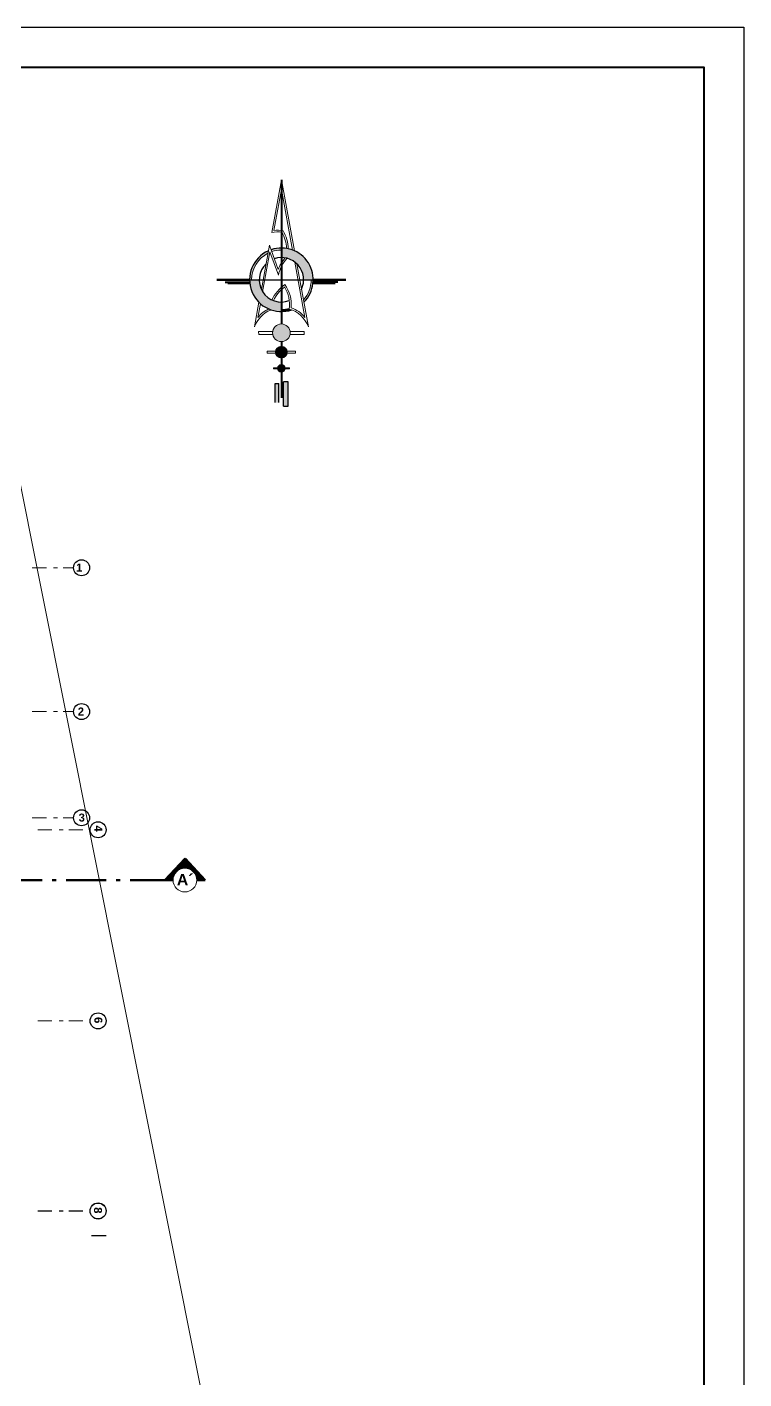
# Model space of a CAD drawing. Header units: metres. Extents: x 27 to 147, y -173 to 8.
# Drawn here: x 128.87 to 146.79, y -25.3 to 8.48 of the extents above; entities that cross this region are included whole.
import ezdxf
from ezdxf.enums import TextEntityAlignment as Align

# ---------------------------------------------------------------- set-up
doc = ezdxf.new("R2010")
doc.units = ezdxf.units.M
for name, pattern in [('1CORTE', [1.5, 1, -0.25, 0, -0.25]), ('ACAD_ISO04W100', [30, 24, -3, 0, -3]), ('Dot & Dashed', [0.670278, 0.352778, -0.176389, 0, -0.141111])]:
    doc.linetypes.add(name, pattern=pattern)
for name, color, linetype, lineweight in [('1', 7, 'Continuous', 5), ('AA. Proyeccion Corte', 10, '1CORTE', 50), ('CORTE_EJE', 31, 'ACAD_ISO04W100', 80), ('Cotas varias El', 253, 'Continuous', 13), ('GRAFO 0 BLANCO', 7, 'Continuous', 0), ('GRAFO 3', 22, 'Continuous', 30), ('GRAFO01', 7, 'Continuous', 0), ('Letras El', 9, 'Continuous', 5), ('NORTE', 7, 'Continuous', 9), ('TEXTOS-SUBTITULO', 7, 'Continuous', 30)]:
    doc.layers.add(name, color=color, linetype=linetype, lineweight=lineweight)
doc.styles.add('GENERATED_STYLE_1', font='arialbd.ttf')
doc.styles.add('TURBO_BASS', font='swisseb.ttf')

# ---------------------------------------------------------------- blocks, each defined once
blk = doc.blocks.new('A$C47EA5D3F')
at = {"extrusion": (7.44261e-05, 0.001628, 0.999999)}
h = blk.add_hatch(color=256, dxfattribs=at)
h.paths.add_polyline_path([(3.29, 3.691), (3.357, 3.733, 0.29558), (2.292, 3.554), (2.335, 3.507, -0.282524)])
h.paths.add_polyline_path([(3.648, 3.449), (3.695, 3.492, 0.083076), (3.437, 3.694), (3.407, 3.637, -0.082797)])
at = {"lineweight": 25, "extrusion": (7.44261e-05, 0.001628, 0.999999)}
h = blk.add_hatch(color=142, dxfattribs=at)
h.set_gradient(color1=(41, 136, 214), color2=(10, 25, 46), tint=1, name='INVSPHERICAL')
h.paths.add_polyline_path([(2.494, 3.334), (2.292, 3.554, 0.414214), (2.23, 2.151), (2.45, 2.353, -0.414214)])
h = blk.add_hatch(color=142, dxfattribs=at)
h.set_gradient(color1=(41, 136, 214), color2=(10, 25, 46), tint=1, name='INVSPHERICAL')
h.paths.add_polyline_path([(3.431, 2.31), (3.633, 2.089, 0.414214), (3.695, 3.492), (3.475, 3.291, -0.414214)])
at = {"extrusion": (7.44261e-05, 0.001628, 0.999999)}
for points in [[(2.489, 1.949, 0.022784), (2.456, 2.024, 0.00433), (2.47, 2.034, -0.067814), (2.277, 2.194), (2.23, 2.151, 0.083153)], [(3.633, 2.089), (3.59, 2.137, -0.186794), (2.965, 1.893), (2.917, 1.83, 0.199292)]]:
    blk.add_hatch(color=256, dxfattribs=at).paths.add_polyline_path(points)
h = blk.add_hatch(color=142, dxfattribs=at)
h.set_gradient(color1=(41, 136, 214), color2=(14, 34, 63), tint=1, name='INVSPHERICAL')
h.paths.add_polyline_path([(2.016, 1.704, 1), (1.467, 1.704, 1)])
h = blk.add_hatch(color=142, dxfattribs=at)
h.set_gradient(color1=(41, 136, 214), color2=(14, 34, 63), tint=1, name='INVSPHERICAL')
h.paths.add_polyline_path([(1.478, 1.295, 1), (1.111, 1.295, 1)])
h = blk.add_hatch(color=142, dxfattribs=at)
h.set_gradient(color1=(41, 136, 214), color2=(14, 34, 63), tint=1, name='INVSPHERICAL')
h.paths.add_polyline_path([(0.803, 0.953, 1), (1.04, 0.953, 1)])
h = blk.add_hatch(color=142, dxfattribs=at)
h.set_gradient(color1=(41, 136, 214), color2=(13, 31, 58), tint=1, name='CURVED')
h.paths.add_polyline_path([(0.34, 0.529), (0.307, 0.657), (0, 0.376), (0.078, 0.29)])
h.paths.add_polyline_path([(0.52, 0.694), (0.441, 0.78), (0.307, 0.657), (0.34, 0.529)])
h = blk.add_hatch(color=142, dxfattribs=at)
h.set_gradient(color1=(41, 136, 214), color2=(13, 31, 58), tint=1, name='CURVED')
h.paths.add_polyline_path([(0.43, 0.414), (0.588, 0.358), (0.197, 0), (0.097, 0.109)])
h.paths.add_polyline_path([(0.659, 0.623), (0.759, 0.514), (0.588, 0.358), (0.43, 0.414)])
at = {"lineweight": 40, "extrusion": (7.44261e-05, 0.001628, 0.999999)}
for p, q in [((5.264, 4.928, -0.005), (1.944, 1.889, 0)), ((1.723, 4.074, -0.003), (2.243, 3.506, -0.002)), ((3.581, 2.045, 0), (4.101, 1.477, 0.001)), ((1.539, 1.518, 0.001), (1.43, 1.418, 0.001)), ((0.834, 0.873, 0.002), (0.242, 0.331, 0.003)), ((1.16, 1.171, 0.001), (1.009, 1.033, 0.002))]:
    blk.add_line(p, q, dxfattribs=at)
at = {"lineweight": 18, "extrusion": (7.44261e-05, 0.001628, 0.999999)}
for p, q in [((5.264, 4.928, -0.005), (3.845, 4.039, -0.003)), ((5.047, 4.73, -0.005), (3.883, 3.193, -0.002)), ((5.264, 4.928, -0.005), (3.905, 3.134, -0.002)), ((5.047, 4.73, -0.005), (3.939, 4.036, -0.003)), ((3.506, 3.827, -0.003), (2.319, 3.082, -0.002)), ((3.506, 3.827, -0.003), (3.132, 3.112, -0.002)), ((3.369, 3.678, -0.003), (2.292, 3.003, -0.002)), ((3.369, 3.678, -0.003), (3.01, 2.992, -0.002)), ((1.971, 2.864, -0.001), (1.307, 2.448, -0.001)), ((1.97, 2.801, -0.001), (1.602, 2.57, -0.001)), ((3.657, 2.806, -0.001), (2.445, 1.205, 0.001)), ((3.654, 2.89, -0.002), (2.592, 1.488, 0.001))]:
    blk.add_line(p, q, dxfattribs=at)
at = {"color": 154, "lineweight": 70, "extrusion": (7.44261e-05, 0.001628, 0.999999)}
for p, q in [((1.601, 4.309, -0.004), (2.292, 3.554, -0.003)), ((3.633, 2.089, 0), (4.324, 1.334, 0.001))]:
    blk.add_line(p, q, dxfattribs=at)
at = {"lineweight": 25, "extrusion": (7.44261e-05, 0.001628, 0.999999)}
for p, q in [((1.743, 3.976, -0.003), (2.209, 3.468, -0.002)), ((3.54, 2.014, 0), (4.005, 1.505, 0.001))]:
    blk.add_line(p, q, dxfattribs=at)
at = {"extrusion": (7.44261e-05, 0.001628, 0.999999)}
blk.add_line((4.049, 3.816, -0.003), (3.734, 3.528, -0.003), dxfattribs=at)
at = {"color": 154, "lineweight": 25, "extrusion": (7.44261e-05, 0.001628, 0.999999)}
blk.add_line((2.292, 3.554, -0.003), (3.633, 2.089, 0), dxfattribs=at)
at = {"extrusion": (7.44261e-05, 0.001628, 0.999999)}
for centre, radius in [((1.742, 1.704, 0.003), 0.275), ((1.295, 1.295, 0.003), 0.183), ((0.921, 0.953, 0.003), 0.119)]:
    blk.add_circle(centre, radius, dxfattribs=at)
at = {"color": 154, "lineweight": 25, "extrusion": (7.44261e-05, 0.001628, 0.999999)}
for radius, start, end in [(0.993, 66.6086, 241.4886), (0.694, 86.2246, 243.3661), (0.993, 267.3914, 61.471), (0.694, 287.0074, 61.0741)]:
    blk.add_arc((2.963, 2.822, 0.003), radius, start, end, dxfattribs=at)
at = {"extrusion": (7.44261e-05, 0.001628, 0.999999)}
for centre, radius, start, end in [((2.963, 2.822, 0.003), 0.929, 69.3699, 132.475), ((2.963, 2.822, 0.003), 0.929, 42.475, 61.4296), ((2.65, 1.527, 0.003), 1.092, 123.5085, 124.026), ((2.963, 2.822, 0.003), 0.929, 222.475, 237.9931), ((2.963, 2.822, 0.003), 0.929, 270.1528, 312.475)]:
    blk.add_arc(centre, radius, start, end, dxfattribs=at)
at = {"lineweight": 18, "extrusion": (7.44261e-05, 0.001628, 0.999999)}
for centre, radius, start, end in [((3.024, 4.152, 0.003), 1.099, 314.3984, 341.8623), ((3.024, 4.152, 0.003), 1.152, 313.8074, 343.0615), ((3.454, 3.435, 0.003), 0.72, 31.3267, 57.0748), ((3.454, 3.435, 0.003), 0.773, 29.5831, 51.0566), ((3.566, 2.052, 0.003), 1.092, 89.1775, 120.6062), ((3.566, 2.052, 0.003), 1.145, 90.9824, 112.2634), ((1.656, 1.625, 0.003), 0.894, 64.6349, 112.8545), ((1.656, 1.625, 0.003), 0.947, 67.0834, 93.255), ((2.65, 1.527, 0.003), 1.145, 76.0718, 107.8403), ((2.65, 1.527, 0.003), 1.092, 78.8351, 107.771), ((1.868, 2.869, 0.003), 1.029, 304.8247, 344.8248), ((1.868, 2.869, 0.003), 1.082, 307.1949, 347.7534), ((1.656, 1.625, 0.003), 0.894, 332.0955, 26.4817), ((1.656, 1.625, 0.003), 0.947, 351.695, 23.7627)]:
    blk.add_arc(centre, radius, start, end, dxfattribs=at)
at = {"layer": 'NORTE', "color": 154, "lineweight": 30, "extrusion": (7.44261e-05, 0.001628, 0.999999)}
for p, q in [((0, 0.376, 0.003), (0.441, 0.78, 0.002)), ((0.078, 0.29, 0.003), (0.52, 0.694, 0.002)), ((0.097, 0.109, 0.003), (0.659, 0.623, 0.002)), ((0.197, 0, 0.003), (0.759, 0.514, 0.003)), ((0.441, 0.78, 0.002), (0.52, 0.694, 0.002)), ((0.759, 0.514, 0.003), (0.659, 0.623, 0.002)), ((0.097, 0.109, 0.003), (0.197, 0, 0.003))]:
    blk.add_line(p, q, dxfattribs=at)
at = {"layer": 'NORTE', "color": 154, "lineweight": 15, "extrusion": (7.44261e-05, 0.001628, 0.999999), "elevation": 0.003}
for points in [[(1.521, 1.867), (1.224, 2.192), (1.294, 2.257), (1.591, 1.933)], [(1.152, 1.41), (0.974, 1.604), (1.019, 1.645), (1.197, 1.45)], [(1.957, 1.533), (2.253, 1.21), (2.182, 1.145), (1.885, 1.47)], [(0.829, 1.027), (0.739, 1.125), (0.764, 1.148), (0.854, 1.05)], [(1.013, 0.877), (1.102, 0.779), (1.077, 0.756), (0.987, 0.854)], [(1.441, 1.184), (1.619, 0.989), (1.575, 0.948), (1.397, 1.143)]]:
    blk.add_lwpolyline(points, dxfattribs=at)

msp = doc.modelspace()

# ---------------------------------------------------------------- hatches: boundary and pattern name
at = {"layer": '1', "lineweight": 5}
h = msp.add_hatch(dxfattribs=at)
h.set_pattern_fill('_USER,_O', scale=0.02, angle=450, pattern_type=0)
h.set_pattern_definition([(90.373563, (283.931522, -69.202603), (0.019999575, 0.000130397), [])])
h.paths.add_polyline_path([(132.819, -12.541, -0.414214), (133.113, -12.839), (133.32, -12.841), (132.821, -12.296), (132.315, -12.834), (132.521, -12.835, -0.414214)])
h = msp.add_hatch(dxfattribs=at)
h.set_pattern_fill('_USER,_O', scale=0.02, angle=450, pattern_type=0)
h.set_pattern_definition([(90.373563, (283.931522, -69.202603), (0.019999575, 0.000130397), [])])
h.paths.add_polyline_path([(132.819, -12.541, -0.414214), (133.113, -12.839), (133.32, -12.841), (132.821, -12.296), (132.315, -12.834), (132.521, -12.835, -0.414214)])

# ---------------------------------------------------------------- linework, layer by layer
at = {"color": 7}
msp.add_lwpolyline([(26.786, 8.485), (146.786, 8.485), (146.786, -81.515), (26.786, -81.515), (26.786, 8.485)], dxfattribs=at)
at = {"color": 7, "lineweight": 40}
msp.add_lwpolyline([(27.786, 7.485), (145.786, 7.485), (145.786, -77.621), (27.786, -77.621)], close=True, dxfattribs=at)
at = {"layer": '1', "color": 7}
msp.add_circle((132.817, -12.835), 0.296, dxfattribs=at)
msp.add_circle((132.817, -12.835), 0.296, dxfattribs=at)
at = {"layer": 'AA. Proyeccion Corte', "color": 7}
msp.add_line((125.048, -12.835), (132.521, -12.835), dxfattribs=at)
at = {"layer": 'CORTE_EJE', "color": 7, "linetype": 'ACAD_ISO04W100', "ltscale": 0.8}
msp.add_lwpolyline([(132.521, -12.835), (132.315, -12.834), (132.821, -12.296), (133.32, -12.841), (133.113, -12.839)], dxfattribs=at)
msp.add_lwpolyline([(132.521, -12.835), (132.315, -12.834), (132.821, -12.296), (133.32, -12.841), (133.113, -12.839)], dxfattribs=at)
at = {"layer": 'Cotas varias El', "linetype": 'Dot & Dashed'}
for p, q in [((129.003, -5.029), (130.033, -5.029)), ((129.003, -5.029), (130.033, -5.029)), ((129.003, -8.625), (130.033, -8.625)), ((129.003, -11.279), (130.033, -11.279)), ((129.003, -11.279), (130.033, -11.279)), ((129.142, -11.579), (130.447, -11.579)), ((129.142, -11.579), (130.447, -11.579)), ((129.142, -16.354), (130.447, -16.354)), ((129.142, -16.356), (130.447, -16.356)), ((129.142, -21.104), (130.447, -21.104)), ((129.142, -21.106), (130.447, -21.106))]:
    msp.add_line(p, q, dxfattribs=at)
at = {"layer": 'GRAFO 0 BLANCO', "color": 7}
msp.add_lwpolyline([(70.185, -2.181), (83.803, -2.463), (99.193, -2.771), (103.253, -2.848), (116.561, -3.035), (128.571, -2.288), (139.003, -54.576)], dxfattribs=at)
at = {"layer": 'GRAFO 3', "linetype": 'Continuous'}
for centre in [(130.233, -5.029), (130.233, -5.029), (130.233, -8.625), (130.233, -11.279), (130.233, -11.279), (130.647, -11.579), (130.647, -11.579), (130.647, -16.354), (130.647, -16.356), (130.647, -21.104), (130.647, -21.106)]:
    msp.add_circle(centre, 0.2, dxfattribs=at)
at = {"layer": 'Letras El', "linetype": 'ByBlock', "lineweight": -2}
msp.add_line((130.846, -21.723), (130.486, -21.723), dxfattribs=at)

# ---------------------------------------------------------------- block references
at = {"layer": 'GRAFO01', "xscale": 0.8, "yscale": 0.8, "zscale": 0.8, "rotation": 47.52500491555515}
msp.add_blockref('A$C47EA5D3F', (135.292, -1.105, -0.001), dxfattribs=at)

# ---------------------------------------------------------------- texts
at = {"char_height": 0.2, "width": 8.425260489275389e-15, "attachment_point": 9, "rotation": 0, "style": 'GENERATED_STYLE_1'}
for s, insert in [('1', (130.253, -5.126)), ('1', (130.253, -5.126)), ('2', (130.295, -8.722)), ('3', (130.316, -11.376)), ('3', (130.316, -11.376))]:
    msp.add_mtext(s, dxfattribs=dict(at, insert=insert))
at = {"char_height": 0.2, "attachment_point": 9, "rotation": 270, "style": 'GENERATED_STYLE_1'}
for s, insert in [('4', (130.557, -11.626)), ('4', (130.557, -11.626)), ('6', (130.551, -16.413)), ('6', (130.551, -16.416)), ('8', (130.542, -21.165)), ('8', (130.542, -21.168))]:
    msp.add_mtext(s, dxfattribs=dict(at, insert=insert))
at = {"layer": 'TEXTOS-SUBTITULO', "style": 'TURBO_BASS'}
msp.add_text('A´', height=0.2831, rotation=360, dxfattribs=at).set_placement((132.823, -12.968), align=Align.CENTER)

doc.saveas('drawing.dxf')
